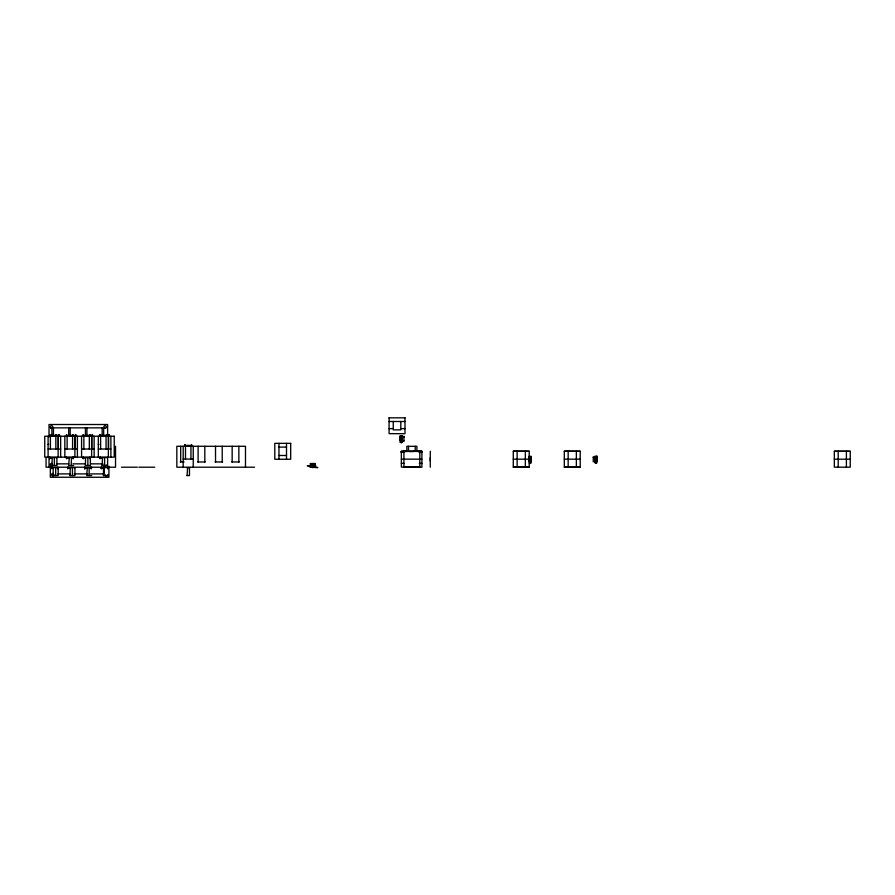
<?xml version="1.0" encoding="UTF-8"?>
<svg xmlns="http://www.w3.org/2000/svg" width="895" height="895" viewBox="0 0 895 895"><rect width="100%" height="100%" fill="white"/><g stroke="black" fill="none" stroke-linecap="round" stroke-linejoin="round"><path stroke-width="1.34" d="M50.019 457.144L49.773 458.408M51.328 468.454L51.339 467.201L51.082 468.454M66.767 457.144L66.51 458.408M68.076 467.201L67.819 468.454M83.503 457.144L83.257 458.408M84.812 467.201L84.566 468.454M100.251 457.144L99.994 458.408M101.56 467.201L101.303 468.454M399.897 439.356L400.233 438.226M430.271 460.959L430.271 457.669M56.217 434.97L56.217 436.223L56.463 434.97M58.734 434.97L58.734 436.223L58.98 434.97M72.965 434.97L72.954 436.223L73.211 434.97M75.471 434.97L75.471 436.223L75.717 434.97M92.219 434.97L92.207 436.223L92.465 434.97M106.449 434.97L106.438 436.223L106.695 434.97M108.955 434.97L108.955 436.223L109.201 434.97M191.317 445.016L191.317 446.281L191.564 445.016M89.713 434.97L89.701 436.223L89.948 434.97M418.043 451.617L421.892 451.259L421.892 467.212L403.913 467.235M596.786 457.233L596.954 458.464M418.043 451.248L409.843 451.617M389.079 417.82L404.987 417.82M389.079 421.5L404.987 421.5M104.603 427.855L51.865 427.855L51.944 435.216L53.443 435.216L53.443 427.855M389.079 428.627L393.263 428.627M400.803 428.627L404.987 428.627M49.773 434.97L50.019 436.223M66.51 434.97L66.767 436.223M83.257 434.97L83.503 436.223M99.994 434.97L100.251 436.223M51.026 435.384L57.727 435.384M67.774 435.384L74.464 435.384M84.51 435.384L91.212 435.384M101.247 435.384L107.948 435.384M400.233 436.01L400.233 440.564M402.235 436.794L403.913 436.794M400.233 437.297L403.913 437.129M401.318 439.165L402.403 439.098M400.233 439.68L400.389 440.452M402.235 440.485L401.318 440.485L401.318 443.014L401.654 440.485M402.235 440.787L403.913 440.787M402.235 441.481L402.403 436.089M400.233 442.052L402.235 442.052M48.095 444.345L48.766 444.345M98.327 444.345L98.998 444.345M184.873 445.016L185.12 446.281M186.126 445.442L190.311 445.442M187.379 445.855L189.058 445.855M278.971 447.108L286.501 447.108M48.095 449.033L58.141 449.033M60.659 449.033L58.354 449.033L58.354 436.223M64.843 449.033L74.889 449.033M77.395 449.033L75.102 449.033L75.102 436.223M81.579 449.033L91.626 449.033M94.132 449.033L91.838 449.033L91.838 436.223M98.327 449.033L108.362 449.033M110.879 449.033L108.575 449.033L108.575 436.223M513.283 451.214L529.191 451.214L529.191 467.201L513.283 467.201L513.283 451.214L529.191 451.304M564.309 451.214L580.217 451.214L580.217 467.201L564.309 467.201L564.309 451.214L580.217 451.304M834.341 451.259L850.25 451.259L850.25 467.201L834.341 467.156L834.341 451.259L850.25 451.326M401.363 451.472L421.892 451.315L401.363 451.181L401.363 467.1L419.811 467.089L419.811 451.203M401.363 451.583L407.762 451.304M419.33 451.527L421.892 451.527M401.363 451.841L403.936 451.706M401.363 451.997L403.936 451.997M419.33 451.897L421.892 451.897M401.363 452.165L403.936 452.165M401.363 452.355L403.936 452.355M419.33 452.411L421.892 452.411M278.971 455.488L286.501 455.488M529.191 456.338L531.194 456.338L531.194 462.939L529.191 462.939M596.954 456.45L596.954 461.003M531.194 456.584L531.194 461.138M594.772 456.707L596.954 456.707M529.023 456.842L531.194 456.842M51.451 457.569L57.302 457.569M68.188 457.569L74.05 457.569M84.924 457.569L90.787 457.569M101.672 457.569L107.534 457.569M593.273 457.569L594.94 457.569M594.94 457.737L596.954 457.737M51.026 457.983L52.581 457.983M67.774 457.983L69.441 457.983M84.51 457.983L85.551 457.983M101.247 457.983L102.298 457.983M529.191 457.871L531.194 457.871M52.234 458.15L51.944 465.523L56.888 465.523L56.888 457.569M69.228 458.15L68.691 465.523L73.625 465.523M71.488 458.15L71.197 465.523M85.517 458.15L85.428 465.523M102.455 458.15L102.175 465.523M529.191 458.184L531.194 458.184M594.772 458.15L596.954 458.139M72.976 458.408L72.954 457.144L73.211 458.408M596.954 458.654L596.954 459.795M531.194 458.788L531.194 459.929M183.195 459.079L193.242 459.079M401.363 459.124L421.892 459.18M529.191 458.967L529.191 461.496M513.283 459.169L529.191 459.169M564.309 459.169L580.217 459.169M834.341 459.202L850.25 459.202M594.772 459.538L595.869 459.616M529.191 459.75L530.108 459.75M596.954 460.008L596.786 461.238M594.772 460.847L595.869 460.936L595.869 463.453L595.533 460.936M529.191 461.07L530.108 461.07L530.108 463.588L529.773 461.07M180.275 461.965L184.034 461.965M197.694 461.965L205.223 461.965M215.113 461.965L222.642 461.965M231.738 461.965L239.278 461.965M594.94 461.943L594.772 456.528M401.363 463.308L403.936 463.308M419.33 463.364L421.892 463.364M310.207 463.52L315.398 463.52M56.519 463.856L68.781 463.856M72.875 463.856L85.137 463.856M90.585 463.856L102.847 463.856M315.521 465.199L309.961 465.199L309.961 467.201L317.87 467.537L310.498 467.201M85.349 465.523L90.373 465.523L90.373 457.569M102.086 465.523L107.109 465.523M309.961 465.78L307.321 465.78L309.961 466.116M312.344 467.537L313.25 467.537M513.283 467.112L529.191 467.112M564.309 467.112L580.217 467.112M121.44 467.201L137.349 467.201M138.814 467.201L154.712 467.201M254.583 467.201L176.83 467.201L176.83 446.281L245.487 446.281L245.487 467.201M52.76 467.626L58.611 467.626M69.497 467.626L75.359 467.626M86.244 467.626L92.095 467.626M102.981 467.626L108.843 467.626M186.54 467.626L189.897 467.626M52.335 468.04L53.387 468.04M69.083 468.04L70.123 468.04M85.819 468.04L87.374 468.04M102.567 468.04L104.234 468.04M70.28 468.208L70 475.569M87.285 468.208L86.737 475.569L91.682 475.569M104.335 468.208L103.484 468.208L103.484 475.569M187.592 468.208L187.044 475.569M91.021 468.454L91.01 467.201L91.256 468.454M84.812 468.879L84.566 467.201M107.758 468.879L108.004 467.201M57.828 473.902L70.101 473.902M74.184 473.902L87.811 473.902M90.529 473.902L104.156 473.902L104.156 466.989M69.922 475.569L74.934 475.569L74.934 467.626M103.395 475.569L108.418 475.569M186.965 475.569L189.471 475.569L189.471 467.626M312.344 467.033L312.914 467.201M430.271 467.212L430.271 451.237M846.401 451.259L846.401 467.156M838.201 451.259L838.201 467.156M595.869 458.05L595.869 460.578L595.533 458.05M593.273 456.663L593.273 461.82M576.358 451.214L576.358 467.112M568.157 451.214L568.157 467.201M530.108 458.184L530.108 460.712L529.773 458.184M529.023 456.663L529.023 457.278M525.331 451.214L525.331 467.112M517.131 451.214L517.131 467.201M416.891 451.539L416.891 446.303L406.845 446.303L406.845 451.539M415.213 446.303L415.213 451.326M408.512 446.303L408.512 451.326M404.987 417.741L404.987 433.695L389.079 433.65L389.079 417.741M403.913 436.212L403.913 441.369M403.913 451.203L403.913 467.089M400.803 421.478L400.803 429.857L393.263 429.857L393.263 421.478M400.401 436.794L400.401 438.013M315.521 467.201L315.521 465.031L310.173 465.199M314.167 465.199L314.167 467.201M313.261 463.52L313.261 465.199M312.803 465.031L312.803 467.537M312.344 463.52L312.344 465.199M286.501 443.349L286.501 459.247M278.971 443.349L278.971 459.247M238.853 446.281L238.853 461.965M232.163 446.281L232.163 461.965M222.217 446.281L222.217 461.965M215.527 446.281L215.527 461.965M204.81 446.281L204.81 461.965M198.108 446.281L198.108 461.965M193.242 446.281L193.242 467.201M191.564 446.281L191.564 444.602L191.317 445.844M190.948 446.281L190.948 459.079M188.219 445.442L188.219 446.281M185.489 446.281L185.489 459.079M185.12 445.844L184.873 444.602L184.873 446.281M183.195 446.281L183.195 467.201M180.689 446.281L180.689 461.965M115.533 446.281L115.533 467.201L46.059 467.201L46.059 457.434M110.879 436.223L110.879 457.144M109.201 436.223L109.201 434.545L108.955 435.787M108.933 466.239L108.933 477.259L50.333 477.259L50.333 466.239M108.362 436.223L108.362 457.144M107.624 435.529L107.624 424.51L49.024 424.51L49.024 436.905M107.624 457.558L107.624 467.201M106.695 436.223L106.695 434.545L106.438 435.787M106.069 436.223L106.069 449.033M105.856 435.384L105.856 436.223M104.603 457.569L104.603 465.523M103.663 427.855L103.663 435.216L102.175 435.216L102.175 427.855M103.339 435.384L103.339 436.223M102.757 435.384L102.757 434.545L102.511 435.384M101.56 467.637L101.303 468.879L101.303 467.201M100.62 436.223L100.62 449.033M100.251 435.787L99.994 434.545L99.994 436.223M100.251 457.58L99.994 458.822L99.994 457.144M98.327 436.223L98.327 457.144M94.132 436.223L94.132 457.144M92.465 436.223L92.465 434.545L92.207 435.787M91.626 436.223L91.626 457.144M91.256 467.201L91.256 468.879L91.01 467.637M89.948 436.223L89.948 434.545L89.701 435.787M89.948 457.144L89.948 458.822M89.332 436.223L89.332 449.033M89.108 435.384L89.108 436.223M89.164 467.626L89.164 475.569M87.855 457.569L87.855 465.523M86.927 427.855L86.927 435.216L85.428 435.216L85.428 427.855M86.602 435.384L86.602 436.223M86.021 435.384L86.009 434.545L85.763 435.384M84.812 467.637L84.812 468.879M83.873 436.223L83.873 449.033M83.503 435.787L83.257 434.545L83.257 436.223M83.503 457.58L83.257 458.822L83.257 457.144M81.579 436.223L81.579 457.144M77.395 436.223L77.395 457.144M75.717 436.223L75.717 434.545L75.471 435.787M74.889 436.223L74.889 457.144M73.211 436.223L73.211 434.545L72.954 435.787M73.211 457.144L73.211 458.822L72.954 457.58M72.584 436.223L72.584 449.033M72.372 435.384L72.372 436.223M72.428 467.626L72.428 475.569M70.19 427.855L70.19 435.216L68.691 435.216L68.691 427.855M69.866 435.384L69.866 436.223M69.273 435.384L69.273 434.545L69.027 435.384M68.076 467.637L67.819 468.879L67.819 467.201M67.136 436.223L67.136 449.033M66.767 435.787L66.51 434.545L66.51 436.223M66.767 457.58L66.51 458.822L66.51 457.144M64.843 436.223L64.843 457.144M60.659 436.223L60.659 457.144M58.98 436.223L58.98 434.545L58.734 435.787M58.141 436.223L58.141 457.144M58.197 467.626L58.197 475.569L53.174 475.569L53.174 467.626M57.783 467.201L57.783 468.879M56.463 436.223L56.463 434.545L56.217 435.787M55.848 436.223L55.848 449.033M55.691 467.626L55.691 475.569M55.635 435.384L55.635 436.223M54.371 457.569L54.371 465.523M53.118 435.384L53.118 436.223M52.536 435.384L52.536 434.545L52.279 435.384M51.339 467.637L51.082 468.879L51.082 467.201M50.4 436.223L50.4 449.033M50.019 435.787L49.773 434.545L49.773 436.223M50.019 457.58L49.773 458.822L49.773 457.144M49.024 457.558L49.024 467.201M48.095 436.223L48.095 457.144M106.326 465.02A1.253 1.253 0 0 1 103.898 465.02M52.749 465.02A1.253 1.253 0 0 1 51.004 465.825A1.253 1.253 0 0 1 50.512 463.968A1.253 1.253 0 0 1 52.425 463.8M107.68 474.742A1.253 1.253 0 0 1 106.415 476.006A1.253 1.253 0 0 1 105.162 474.742M54.103 474.742A1.253 1.253 0 0 1 52.738 475.995A1.253 1.253 0 0 1 51.608 474.529A1.253 1.253 0 0 1 53.174 473.533M402.235 435.764L400.233 435.764L400.233 442.365L402.235 442.365L402.235 435.764M114.224 436.223L44.75 436.223L44.75 457.144L114.224 457.144L114.224 436.223M401.654 437.61L401.318 440.127L401.654 437.61M290.685 443.349L274.787 443.349L274.787 459.247L290.685 459.247L290.685 443.349M596.954 456.204L594.94 456.204L594.94 462.804L596.954 462.804L596.954 456.204M104.48 428.112A1.253 1.253 0 0 0 106.36 427.027A1.253 1.253 0 0 0 104.48 425.942A1.253 1.253 0 0 0 104.48 428.112M50.914 428.112A1.253 1.253 0 0 0 52.794 427.027A1.253 1.253 0 0 0 50.914 425.942A1.253 1.253 0 0 0 50.914 428.112"/></g></svg>
